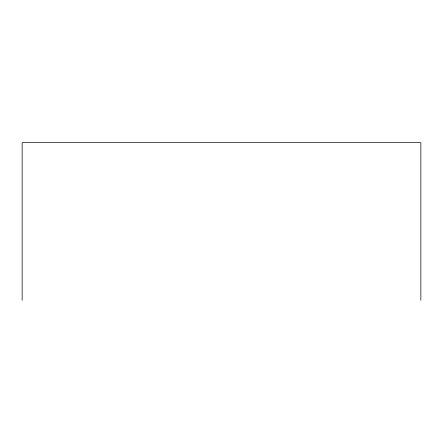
<?xml version="1.0" encoding="UTF-8"?>
<svg xmlns="http://www.w3.org/2000/svg" width="443" height="443" viewBox="0 0 443 443"><rect width="100%" height="100%" fill="white"/><g stroke="black" fill="none" stroke-linecap="round" stroke-linejoin="round"><path stroke-width="0.66" d="M420.85 300.332L420.85 142.668L22.15 142.668L22.15 300.332"/></g></svg>
